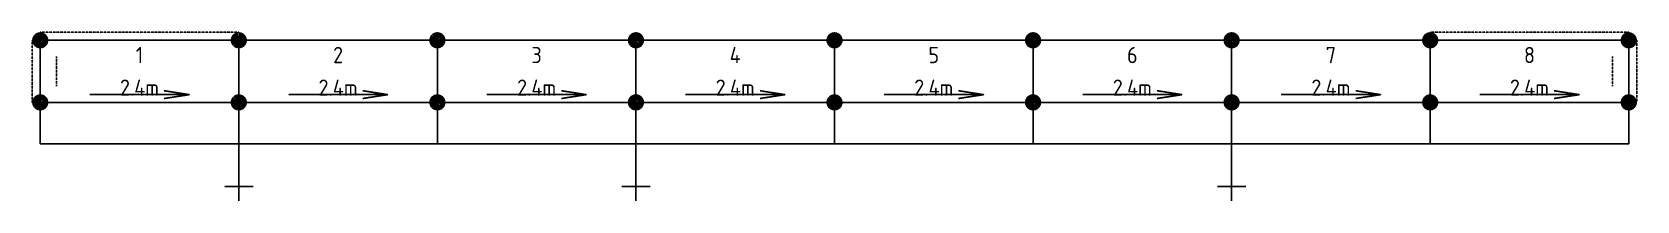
# Model space of a CAD drawing. Header units: millimetres. Extents: x 45207 to 64919, y 5989 to 8059.
import ezdxf
from ezdxf.enums import TextEntityAlignment as Align

# ---------------------------------------------------------------- set-up
doc = ezdxf.new("R2010")
doc.units = ezdxf.units.MM
doc.linetypes.add('KwikScaf_DASHED', pattern=[3.75, 2.5, -1.25])
doc.linetypes.add('KwikScaf_Line', pattern=[1, 1, 0])
doc.layers.add('KwikScaf Schematic', color=7, linetype='CONTINUOUS')
doc.styles.add('KwikScaf ISO', font='isocp.shx')

msp = doc.modelspace()

# ---------------------------------------------------------------- linework, layer by layer
at = {"layer": 'KwikScaf Schematic', "color": 3, "linetype": 'KwikScaf_DASHED'}
for p, q in [((45207, 7197), (45207, 7959)), ((47746, 8059), (45307, 8059)), ((64819, 8059), (62380, 8059)), ((64919, 7959), (64919, 7197)), ((45507, 7397), (45507, 7759)), ((64619, 7759), (64619, 7397))]:
    msp.add_line(p, q, dxfattribs=at)
at = {"layer": 'KwikScaf Schematic', "color": 3, "linetype": 'KwikScaf_Line'}
for p, q in [((45307, 7959), (47746, 7959)), ((45307, 7197), (45307, 7959)), ((47746, 7197), (47746, 7959)), ((47746, 7959), (50185, 7959)), ((50185, 7197), (50185, 7959)), ((50185, 7959), (52624, 7959)), ((52624, 7197), (52624, 7959)), ((52624, 7959), (55063, 7959)), ((55063, 7197), (55063, 7959)), ((55063, 7959), (57502, 7959)), ((57502, 7197), (57502, 7959)), ((57502, 7959), (59941, 7959)), ((59941, 7197), (59941, 7959)), ((59941, 7959), (62380, 7959)), ((62380, 7197), (62380, 7959)), ((62380, 7959), (64819, 7959)), ((64819, 7197), (64819, 7959)), ((47136, 7292), (46831, 7340)), ((49575, 7292), (49270, 7340)), ((52014, 7292), (51709, 7340)), ((54453, 7292), (54148, 7340)), ((56892, 7292), (56587, 7340)), ((59331, 7292), (59026, 7340)), ((61770, 7292), (61465, 7340)), ((64209, 7292), (63904, 7340)), ((45307, 7197), (47746, 7197)), ((45307, 6689), (45307, 7197)), ((45916, 7292), (47136, 7292)), ((47136, 7292), (46831, 7245)), ((47746, 7197), (47746, 6689)), ((47746, 7197), (50185, 7197)), ((47746, 6689), (47746, 7197)), ((48355, 7292), (49575, 7292)), ((49575, 7292), (49270, 7245)), ((50185, 7197), (50185, 6689)), ((50185, 7197), (52624, 7197)), ((50185, 6689), (50185, 7197)), ((50794, 7292), (52014, 7292)), ((52014, 7292), (51709, 7245)), ((52624, 7197), (52624, 6689)), ((52624, 7197), (55063, 7197)), ((52624, 6689), (52624, 7197)), ((53233, 7292), (54453, 7292)), ((54453, 7292), (54148, 7245)), ((55063, 7197), (55063, 6689)), ((55063, 7197), (57502, 7197)), ((55063, 6689), (55063, 7197)), ((55672, 7292), (56892, 7292)), ((56892, 7292), (56587, 7245)), ((57502, 7197), (57502, 6689)), ((57502, 7197), (59941, 7197)), ((57502, 6689), (57502, 7197)), ((58111, 7292), (59331, 7292)), ((59331, 7292), (59026, 7245)), ((59941, 7197), (59941, 6689)), ((59941, 7197), (62380, 7197)), ((59941, 6689), (59941, 7197)), ((60550, 7292), (61770, 7292)), ((61770, 7292), (61465, 7245)), ((62380, 7197), (62380, 6689)), ((62380, 7197), (64819, 7197)), ((62380, 6689), (62380, 7197)), ((62989, 7292), (64209, 7292)), ((64209, 7292), (63904, 7245)), ((64819, 7197), (64819, 6689)), ((47746, 6689), (45307, 6689)), ((47746, 6689), (47746, 5989)), ((50185, 6689), (47746, 6689)), ((52624, 6689), (50185, 6689)), ((52624, 6689), (52624, 5989)), ((55063, 6689), (52624, 6689)), ((57502, 6689), (55063, 6689)), ((59941, 6689), (57502, 6689)), ((59941, 6689), (59941, 5989)), ((62380, 6689), (59941, 6689)), ((64819, 6689), (62380, 6689)), ((47571, 6164), (47921, 6164)), ((52449, 6164), (52799, 6164)), ((59766, 6164), (60116, 6164))]:
    msp.add_line(p, q, dxfattribs=at)
for points in [[(45307, 8009, 100, 100, -0.198912), (45342, 7994, 100, 100, -0.198912), (45357, 7959, 100, 100, -0.198912), (45342, 7924, 100, 100, -0.198912), (45307, 7909, 100, 100, -0.198912), (45271, 7924, 100, 100, -0.198912), (45257, 7959, 100, 100, -0.198912), (45271, 7994, 100, 100, -0.198912)], [(47746, 8009, 100, 100, -0.198912), (47781, 7994, 100, 100, -0.198912), (47796, 7959, 100, 100, -0.198912), (47781, 7924, 100, 100, -0.198912), (47746, 7909, 100, 100, -0.198912), (47710, 7924, 100, 100, -0.198912), (47696, 7959, 100, 100, -0.198912), (47710, 7994, 100, 100, -0.198912)], [(47746, 8009, 100, 100, -0.198912), (47781, 7994, 100, 100, -0.198912), (47796, 7959, 100, 100, -0.198912), (47781, 7924, 100, 100, -0.198912), (47746, 7909, 100, 100, -0.198912), (47710, 7924, 100, 100, -0.198912), (47696, 7959, 100, 100, -0.198912), (47710, 7994, 100, 100, -0.198912)], [(50185, 8009, 100, 100, -0.198912), (50220, 7994, 100, 100, -0.198912), (50235, 7959, 100, 100, -0.198912), (50220, 7924, 100, 100, -0.198912), (50185, 7909, 100, 100, -0.198912), (50149, 7924, 100, 100, -0.198912), (50135, 7959, 100, 100, -0.198912), (50149, 7994, 100, 100, -0.198912)], [(50185, 8009, 100, 100, -0.198912), (50220, 7994, 100, 100, -0.198912), (50235, 7959, 100, 100, -0.198912), (50220, 7924, 100, 100, -0.198912), (50185, 7909, 100, 100, -0.198912), (50149, 7924, 100, 100, -0.198912), (50135, 7959, 100, 100, -0.198912), (50149, 7994, 100, 100, -0.198912)], [(52624, 8009, 100, 100, -0.198912), (52659, 7994, 100, 100, -0.198912), (52674, 7959, 100, 100, -0.198912), (52659, 7924, 100, 100, -0.198912), (52624, 7909, 100, 100, -0.198912), (52588, 7924, 100, 100, -0.198912), (52574, 7959, 100, 100, -0.198912), (52588, 7994, 100, 100, -0.198912)], [(52624, 8009, 100, 100, -0.198912), (52659, 7994, 100, 100, -0.198912), (52674, 7959, 100, 100, -0.198912), (52659, 7924, 100, 100, -0.198912), (52624, 7909, 100, 100, -0.198912), (52588, 7924, 100, 100, -0.198912), (52574, 7959, 100, 100, -0.198912), (52588, 7994, 100, 100, -0.198912)], [(55063, 8009, 100, 100, -0.198912), (55098, 7994, 100, 100, -0.198912), (55113, 7959, 100, 100, -0.198912), (55098, 7924, 100, 100, -0.198912), (55063, 7909, 100, 100, -0.198912), (55027, 7924, 100, 100, -0.198912), (55013, 7959, 100, 100, -0.198912), (55027, 7994, 100, 100, -0.198912)], [(55063, 8009, 100, 100, -0.198912), (55098, 7994, 100, 100, -0.198912), (55113, 7959, 100, 100, -0.198912), (55098, 7924, 100, 100, -0.198912), (55063, 7909, 100, 100, -0.198912), (55027, 7924, 100, 100, -0.198912), (55013, 7959, 100, 100, -0.198912), (55027, 7994, 100, 100, -0.198912)], [(57502, 8009, 100, 100, -0.198912), (57537, 7994, 100, 100, -0.198912), (57552, 7959, 100, 100, -0.198912), (57537, 7924, 100, 100, -0.198912), (57502, 7909, 100, 100, -0.198912), (57466, 7924, 100, 100, -0.198912), (57452, 7959, 100, 100, -0.198912), (57466, 7994, 100, 100, -0.198912)], [(57502, 8009, 100, 100, -0.198912), (57537, 7994, 100, 100, -0.198912), (57552, 7959, 100, 100, -0.198912), (57537, 7924, 100, 100, -0.198912), (57502, 7909, 100, 100, -0.198912), (57466, 7924, 100, 100, -0.198912), (57452, 7959, 100, 100, -0.198912), (57466, 7994, 100, 100, -0.198912)], [(59941, 8009, 100, 100, -0.198912), (59976, 7994, 100, 100, -0.198912), (59991, 7959, 100, 100, -0.198912), (59976, 7924, 100, 100, -0.198912), (59941, 7909, 100, 100, -0.198912), (59905, 7924, 100, 100, -0.198912), (59891, 7959, 100, 100, -0.198912), (59905, 7994, 100, 100, -0.198912)], [(59941, 8009, 100, 100, -0.198912), (59976, 7994, 100, 100, -0.198912), (59991, 7959, 100, 100, -0.198912), (59976, 7924, 100, 100, -0.198912), (59941, 7909, 100, 100, -0.198912), (59905, 7924, 100, 100, -0.198912), (59891, 7959, 100, 100, -0.198912), (59905, 7994, 100, 100, -0.198912)], [(62380, 8009, 100, 100, -0.198912), (62415, 7994, 100, 100, -0.198912), (62430, 7959, 100, 100, -0.198912), (62415, 7924, 100, 100, -0.198912), (62380, 7909, 100, 100, -0.198912), (62344, 7924, 100, 100, -0.198912), (62330, 7959, 100, 100, -0.198912), (62344, 7994, 100, 100, -0.198912)], [(62380, 8009, 100, 100, -0.198912), (62415, 7994, 100, 100, -0.198912), (62430, 7959, 100, 100, -0.198912), (62415, 7924, 100, 100, -0.198912), (62380, 7909, 100, 100, -0.198912), (62344, 7924, 100, 100, -0.198912), (62330, 7959, 100, 100, -0.198912), (62344, 7994, 100, 100, -0.198912)], [(64819, 8009, 100, 100, -0.198912), (64854, 7994, 100, 100, -0.198912), (64869, 7959, 100, 100, -0.198912), (64854, 7924, 100, 100, -0.198912), (64819, 7909, 100, 100, -0.198912), (64783, 7924, 100, 100, -0.198912), (64769, 7959, 100, 100, -0.198912), (64783, 7994, 100, 100, -0.198912)], [(47746, 7247, 100, 100, -0.198912), (47781, 7232, 100, 100, -0.198912), (47796, 7197, 100, 100, -0.198912), (47781, 7162, 100, 100, -0.198912), (47746, 7147, 100, 100, -0.198912), (47710, 7162, 100, 100, -0.198912), (47696, 7197, 100, 100, -0.198912), (47710, 7232, 100, 100, -0.198912)], [(50185, 7247, 100, 100, -0.198912), (50220, 7232, 100, 100, -0.198912), (50235, 7197, 100, 100, -0.198912), (50220, 7162, 100, 100, -0.198912), (50185, 7147, 100, 100, -0.198912), (50149, 7162, 100, 100, -0.198912), (50135, 7197, 100, 100, -0.198912), (50149, 7232, 100, 100, -0.198912)], [(52624, 7247, 100, 100, -0.198912), (52659, 7232, 100, 100, -0.198912), (52674, 7197, 100, 100, -0.198912), (52659, 7162, 100, 100, -0.198912), (52624, 7147, 100, 100, -0.198912), (52588, 7162, 100, 100, -0.198912), (52574, 7197, 100, 100, -0.198912), (52588, 7232, 100, 100, -0.198912)], [(55063, 7247, 100, 100, -0.198912), (55098, 7232, 100, 100, -0.198912), (55113, 7197, 100, 100, -0.198912), (55098, 7162, 100, 100, -0.198912), (55063, 7147, 100, 100, -0.198912), (55027, 7162, 100, 100, -0.198912), (55013, 7197, 100, 100, -0.198912), (55027, 7232, 100, 100, -0.198912)], [(57502, 7247, 100, 100, -0.198912), (57537, 7232, 100, 100, -0.198912), (57552, 7197, 100, 100, -0.198912), (57537, 7162, 100, 100, -0.198912), (57502, 7147, 100, 100, -0.198912), (57466, 7162, 100, 100, -0.198912), (57452, 7197, 100, 100, -0.198912), (57466, 7232, 100, 100, -0.198912)], [(59941, 7247, 100, 100, -0.198912), (59976, 7232, 100, 100, -0.198912), (59991, 7197, 100, 100, -0.198912), (59976, 7162, 100, 100, -0.198912), (59941, 7147, 100, 100, -0.198912), (59905, 7162, 100, 100, -0.198912), (59891, 7197, 100, 100, -0.198912), (59905, 7232, 100, 100, -0.198912)], [(62380, 7247, 100, 100, -0.198912), (62415, 7232, 100, 100, -0.198912), (62430, 7197, 100, 100, -0.198912), (62415, 7162, 100, 100, -0.198912), (62380, 7147, 100, 100, -0.198912), (62344, 7162, 100, 100, -0.198912), (62330, 7197, 100, 100, -0.198912), (62344, 7232, 100, 100, -0.198912)], [(64819, 7247, 100, 100, -0.198912), (64854, 7232, 100, 100, -0.198912), (64869, 7197, 100, 100, -0.198912), (64854, 7162, 100, 100, -0.198912), (64819, 7147, 100, 100, -0.198912), (64783, 7162, 100, 100, -0.198912), (64769, 7197, 100, 100, -0.198912), (64783, 7232, 100, 100, -0.198912)]]:
    msp.add_lwpolyline(points, format="xyseb", close=True, dxfattribs=at)
at = {"layer": 'KwikScaf Schematic', "color": 3, "linetype": 'KwikScaf_Line', "const_width": 100}
for points in [[(45307, 7247, -0.198912), (45342, 7232, -0.198912), (45357, 7197, -0.198912), (45342, 7162, -0.198912), (45307, 7147, -0.198912), (45271, 7162, -0.198912), (45257, 7197, -0.198912), (45271, 7232, -0.198912)], [(47746, 7247, -0.198912), (47781, 7232, -0.198912), (47796, 7197, -0.198912), (47781, 7162, -0.198912), (47746, 7147, -0.198912), (47710, 7162, -0.198912), (47696, 7197, -0.198912), (47710, 7232, -0.198912)], [(50185, 7247, -0.198912), (50220, 7232, -0.198912), (50235, 7197, -0.198912), (50220, 7162, -0.198912), (50185, 7147, -0.198912), (50149, 7162, -0.198912), (50135, 7197, -0.198912), (50149, 7232, -0.198912)], [(52624, 7247, -0.198912), (52659, 7232, -0.198912), (52674, 7197, -0.198912), (52659, 7162, -0.198912), (52624, 7147, -0.198912), (52588, 7162, -0.198912), (52574, 7197, -0.198912), (52588, 7232, -0.198912)], [(55063, 7247, -0.198912), (55098, 7232, -0.198912), (55113, 7197, -0.198912), (55098, 7162, -0.198912), (55063, 7147, -0.198912), (55027, 7162, -0.198912), (55013, 7197, -0.198912), (55027, 7232, -0.198912)], [(57502, 7247, -0.198912), (57537, 7232, -0.198912), (57552, 7197, -0.198912), (57537, 7162, -0.198912), (57502, 7147, -0.198912), (57466, 7162, -0.198912), (57452, 7197, -0.198912), (57466, 7232, -0.198912)], [(59941, 7247, -0.198912), (59976, 7232, -0.198912), (59991, 7197, -0.198912), (59976, 7162, -0.198912), (59941, 7147, -0.198912), (59905, 7162, -0.198912), (59891, 7197, -0.198912), (59905, 7232, -0.198912)], [(62380, 7247, -0.198912), (62415, 7232, -0.198912), (62430, 7197, -0.198912), (62415, 7162, -0.198912), (62380, 7147, -0.198912), (62344, 7162, -0.198912), (62330, 7197, -0.198912), (62344, 7232, -0.198912)]]:
    msp.add_lwpolyline(points, format="xyb", close=True, dxfattribs=at)

# ---------------------------------------------------------------- texts
at = {"layer": 'KwikScaf Schematic', "style": 'KwikScaf ISO'}
for s, p in [('1', (46526, 7778)), ('2', (48965, 7778)), ('3', (51404, 7778)), ('4', (53843, 7778)), ('5', (56282, 7778)), ('6', (58721, 7778)), ('7', (61160, 7778)), ('8', (63599, 7778)), ('2.4m', (46526, 7378)), ('2.4m', (48965, 7378)), ('2.4m', (51404, 7378)), ('2.4m', (53843, 7378)), ('2.4m', (56282, 7378)), ('2.4m', (58721, 7378)), ('2.4m', (61160, 7378)), ('2.4m', (63599, 7378))]:
    msp.add_text(s, height=200, dxfattribs=at).set_placement(p, align=Align.MIDDLE_CENTER)

doc.saveas('drawing.dxf')
